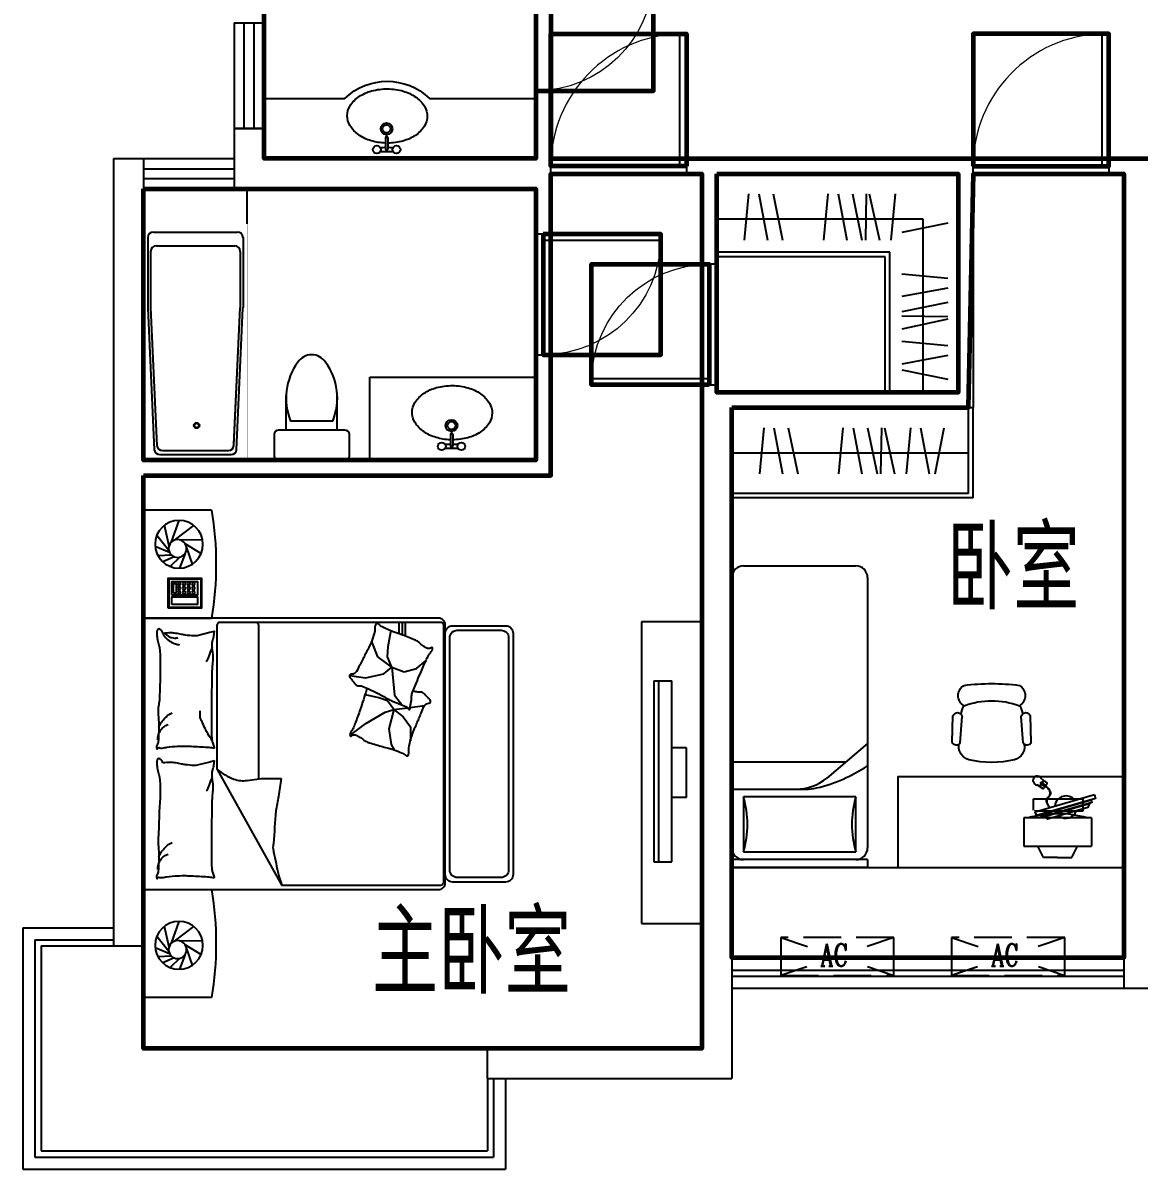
# Model space of a CAD drawing. Extents: x -634437 to -602837, y -712943 to -698043.
# Drawn here: x -634437 to -627037, y -712943 to -705343 of the extents above; entities that cross this region are included whole.
import ezdxf

# ---------------------------------------------------------------- set-up
doc = ezdxf.new("R2010")
doc.units = 0
doc.header["$LTSCALE"] = 1000
doc.header["$MEASUREMENT"] = 0
doc.linetypes.add('DASH', pattern=[0.35, 0.25, -0.1])
doc.layers.get('0').update_dxf_attribs({"linetype": 'CONTINUOUS'})
for name, color, linetype in [('F', 8, 'CONTINUOUS'), ('FURNITURE', 8, 'CONTINUOUS'), ('K_EQUIPMENT', 89, 'CONTINUOUS'), ('KTIAO', 124, 'CONTINUOUS'), ('TOTHER', 223, 'CONTINUOUS'), ('WALL', 2, 'CONTINUOUS'), ('WINDOW', 4, 'CONTINUOUS'), ('家具', 8, 'CONTINUOUS'), ('房间名称', 7, 'CONTINUOUS')]:
    doc.layers.add(name, color=color, linetype=linetype)
for name, color, linetype, lineweight in [('GT_卧室', 1, 'CONTINUOUS', 60), ('GT_卫生间', 5, 'CONTINUOUS', 60), ('GT_衣帽间', 90, 'CONTINUOUS', 60), ('GT_过道', 30, 'CONTINUOUS', 60), ('GT_门', 3, 'CONTINUOUS', 60)]:
    doc.layers.add(name, color=color, linetype=linetype, lineweight=lineweight)
doc.styles.add('_HZTXT', font='txt.shx', dxfattribs={"width": 0.8, "bigfont": 'HZTXT.shx'})
doc.styles.add('_ROMANC', font='ROMANC', dxfattribs={"width": 0.7})
doc.styles.add('ATT', font='TXT')
doc.styles.add('DIM_FONT', font='ZBTXT.shx', dxfattribs={"width": 0.8})

# ---------------------------------------------------------------- blocks, each defined once
blk = doc.blocks.new('$DorLib2D$00000001')
for p, q in [((0.45, 0.975), (0.5, 0.975)), ((0.45, 0), (0.45, 0.975)), ((0.5, 0), (0.5, 0.975)), ((0.5, 0), (0.45, 0))]:
    blk.add_line(p, q)
at = {"lineweight": 13}
blk.add_arc((0.475, 0), 0.975, 91.46928, 180, dxfattribs=at)
blk = doc.blocks.new('$TCHSYS$WIN2D')
for p, q in [((-0.5, 0.5), (0.5, 0.5)), ((-0.5, 0.5), (-0.5, -0.5)), ((0.5, 0.5), (0.5, -0.5)), ((0.5, 0.167), (-0.5, 0.167)), ((0.5, -0.167), (-0.5, -0.167)), ((-0.5, -0.5), (0.5, -0.5))]:
    blk.add_line(p, q)
blk = doc.blocks.new('电视2')
for p, q in [((0, -400), (0, 0)), ((0, 0), (2000, 0)), ((2000, 0), (2000, -400)), ((1590.2, -116.3), (390.2, -116.3)), ((2000, -400), (0, -400))]:
    blk.add_line(p, q)
at = {"ltscale": 30}
for p, q in [((390.2, -82.1), (390.2, -201.7)), ((390.2, -82.1), (1590.2, -82.1)), ((1590.2, -82.1), (1590.2, -201.7)), ((1589.7, -201.7), (390.2, -201.7)), ((835, -300), (835, -201.7)), ((1165, -300), (1165, -201.7)), ((1165, -300), (835, -300))]:
    blk.add_line(p, q, dxfattribs=at)
blk = doc.blocks.new('_E0BEL')
for p, q in [((0.7, 117.5), (0.7, 175.5)), ((12.7, 117.5), (12.7, 175.5))]:
    blk.add_line(p, q)
at = {"elevation": 0}
for points in [[(-200.4, 7.9, -0.138026), (-186, 57.6, -0.10705), (-139.8, 105.2, -0.080655), (-76.4, 134.1, -0.06508), (0.7, 144.6, -0.068521)], [(12.7, 144.5, -0.061921), (85.8, 132.8, -0.080655), (148.7, 103, -0.10705), (194.1, 54.7, -0.138026), (207.8, 4.8, -0.138026), (193.4, -45, -0.10705), (147.2, -92.6, -0.080655), (83.8, -121.4, -0.068521), (2.6, -132, -0.068521), (-78.4, -120.2, -0.080655), (-141.3, -90.3, -0.10705), (-186.7, -42, -0.138026), (-200.4, 7.9, -0.138026)]]:
    blk.add_lwpolyline(points, format="xyb", dxfattribs=at)
for centre, radius in [((-43.3, 177.7, 0), 20), ((56.7, 177.7, 0), 20), ((7.2, 71.9, 0), 30), ((7.2, 71.9, 0), 20)]:
    blk.add_circle(centre, radius)
for centre, radius, start, end in [((6.7, -329.2, 0), 517, 86.4357, 93.5643), ((6.7, 175.5, 0), 6, 360, 180), ((6.7, 684.7, 0), 517, 266.4357, 269.33501), ((6.7, 117.5, 0), 6, 180, 360), ((6.7, 684.7, 0), 517, 270.66499, 273.5643)]:
    blk.add_arc(centre, radius, start, end)
at = {"style": 'DIM_FONT', "width": 0.8, "flags": 9}
for tag in ['XSIZE', 'YSIZE']:
    blk.add_attdef(tag, (0, 0), '', height=0.5, dxfattribs=at)
blk = doc.blocks.new('A$C784465A7')
at = {"layer": 'TOTHER'}
for p, q in [((28.8, 1507), (28.8, 1034)), ((66.3, 1544.5), (635.2, 1544.5)), ((672.7, 1507), (672.7, 1034)), ((47.6, 1413.2), (47.6, 1032)), ((85.1, 1450.7), (616.5, 1450.7)), ((654, 1413.2), (654, 1032)), ((29, 1029.9), (72.1, 71.7)), ((47.6, 1032), (90.6, 99.5)), ((610.9, 99.5), (654, 1032)), ((611, 108.8), (654, 1032)), ((629.5, 71.7), (672.5, 1029.9)), ((109.3, 38.2), (592.2, 38.2)), ((127.8, 66.3), (573.7, 66.3))]:
    blk.add_line(p, q, dxfattribs=at)
at = {"layer": 'TOTHER', "const_width": 1.41}
for points in [[(0.7, 1600.7), (0.7, 0.7)], [(700.8, 1600.7), (0.7, 1600.7)], [(700.8, 0.7), (700.8, 1600.7)], [(0.7, 0.7), (700.8, 0.7)]]:
    blk.add_lwpolyline(points, dxfattribs=at)
at = {"layer": 'TOTHER'}
for radius in [18.8, 15]:
    blk.add_circle((359.1, 235.1), radius, dxfattribs=at)
for centre, start, end in [((66.3, 1507), 90, 180), ((635.2, 1507), 0, 90), ((85.1, 1413.2), 90, 180), ((616.5, 1413.2), 0, 90), ((66.3, 1034), 180, 186.20345), ((635.2, 1034), 353.79655, 0), ((127.8, 103.8), 186.63251, 270), ((573.7, 103.8), 270, 353.36749), ((109.3, 75.7), 186.20345, 270), ((592.2, 75.7), 270, 353.79655)]:
    blk.add_arc(centre, 37.5, start, end, dxfattribs=at)
at = {"layer": 'TOTHER', "oblique": -180, "text_generation_flag": 4, "width": 0.8, "flags": 9}
for tag in ['XSIZE', 'YSIZE']:
    blk.add_attdef(tag, (0.7, 750.7), '', height=0.469, rotation=270, dxfattribs=at)
blk = doc.blocks.new('t55')
at = {"layer": 'TOTHER'}
for p, q in [((1217292.6, 680142.1), (1217292.6, 680002.1)), ((1217762.6, 680172.1), (1217322.6, 680172.1)), ((1217792.6, 680002.1), (1217792.6, 680142.1)), ((1217322.6, 679972.1), (1217762.6, 679972.1)), ((1217372.8, 679971.7), (1217372.8, 679741.7)), ((1217402.8, 679911.7), (1217682.3, 679911.7)), ((1217712.3, 679971.7), (1217712.3, 679741.7))]:
    blk.add_line(p, q, dxfattribs=at)
for centre, radius, start, end in [((1217322.6, 680142.1), 30, 89.99987, 179.99987), ((1217762.6, 680142.1), 30, 359.99987, 89.99987), ((1217322.6, 680002.1), 30, 179.99987, 269.99987), ((1217762.6, 680002.1), 30, 269.99987, 359.99987), ((1217770, 679759.3), 397.5, 157.45035, 216.63801), ((1217315.2, 679759.3), 397.5, 323.36172, 22.54939), ((1217542.6, 679582.5), 109.8, 213.45073, 326.54901)]:
    blk.add_arc(centre, radius, start, end, dxfattribs=at)
blk = doc.blocks.new('KTIAO')
at = {"layer": 'KTIAO', "linetype": 'DASH'}
for p, q in [((0, 0), (176.8, -58.9)), ((0, 0), (0, -250)), ((750, 0), (0, 0)), ((750, 0), (573.2, -58.9)), ((750, -250), (750, 0)), ((172.2, -192.6), (0, -250)), ((575.5, -191.8), (750, -250)), ((0, -250), (750, -250))]:
    blk.add_line(p, q, dxfattribs=at)
at = {"layer": 'KTIAO', "style": '_ROMANC', "width": 0.7}
blk.add_text('AC', height=148.6, rotation=360, dxfattribs=at).set_placement((261.2, -190))
at = {"layer": 'KTIAO', "style": 'DIM_FONT', "width": 0.6, "flags": 9}
for tag in ['XSIZE', 'YSIZE']:
    blk.add_attdef(tag, (0, -250), '', height=0.5, rotation=360, dxfattribs=at)
blk = doc.blocks.new('A$C723222DE')
at = {"layer": 'FURNITURE'}
for p, q in [((208.3, 173.7), (157.5, 317)), ((187.8, 186.1), (60.5, 283.2)), ((224.1, 145.6), (254.7, 284.5)), ((152.8, 187.6), (3.3, 190.7)), ((119.3, 164.5), (12.6, 96.7)), ((225.9, 117.5), (305.7, 217.3)), ((108.6, 134.8), (70.6, 26.6)), ((118.3, 97.3), (155, 0)), ((207.7, 86), (298, 82.7)), ((220.8, 103.1), (316.3, 143)), ((152.8, 72.6), (217.7, 11.5)), ((191.7, 75.7), (265.9, 41.9))]:
    blk.add_line(p, q, dxfattribs=at)
for centre, radius in [((158.5, 158.5), 158.5), ((167.8, 130.1), 59.4)]:
    blk.add_circle(centre, radius, dxfattribs=at)
blk = doc.blocks.new('A$C78A820BF')
at = {"color": 252}
for p, q in [((2000, 3231.1), (2450, 3231.1)), ((2450, 3231.1), (2450, 2515.5)), ((2450, 2515.5), (2000, 2515.5)), ((462.2, 2469.7), (462.2, 764)), ((1941.5, 2489.7), (482.2, 2489.7)), ((714.5, 2396.4), (714.5, 2489.7)), ((734.5, 2403.8), (734.5, 2489.7)), ((754.5, 2410.9), (754.5, 2489.7)), ((1688.9, 2469.7), (1688.9, 1450.3)), ((1961.5, 1512.1), (1961.5, 2469.7)), ((811.9, 2425.2), (805.4, 2428.5)), ((829, 2327.2), (811.9, 2425.2)), ((935.6, 2354.7), (932.2, 2378.8)), ((832.5, 2258.4), (829, 2327.2)), ((897.8, 2260.1), (935.6, 2354.7)), ((640, 2181), (577.4, 2234.6)), ((805, 2191.3), (897.8, 2260.1)), ((805, 2191.3), (832.5, 2258.4)), ((722.5, 2160.3), (640, 2181)), ((805, 2191.3), (722.5, 2160.3)), ((805, 2191.3), (786.1, 2005.5)), ((856.5, 2146.6), (805, 2191.3)), ((978.6, 2120.8), (856.5, 2146.6)), ((1081.7, 2134.5), (978.6, 2120.8)), ((786.1, 2005.5), (750, 1955.6)), ((833.4, 1967.4), (890.7, 1987.1)), ((890.7, 1987.1), (979.6, 2006.9)), ((683.1, 1923.7), (588.5, 1935.5)), ((792, 1910.1), (697.8, 1921.8)), ((792, 1910.1), (728.7, 1860.6)), ((750, 1955.6), (741.4, 1943.6)), ((792, 1910.1), (833.4, 1967.4)), ((792, 1910.1), (823.6, 1781.6)), ((847.3, 1892.3), (792, 1910.1)), ((728.7, 1860.6), (681.3, 1795.4)), ((977.6, 1817.2), (847.3, 1892.3)), ((681.3, 1795.4), (681.3, 1702.5)), ((823.6, 1781.6), (809.7, 1678.8)), ((1081.6, 1738), (977.6, 1817.2)), ((809.7, 1678.8), (789.7, 1642.8)), ((1961.5, 1512.1), (1534.1, 744)), ((482.2, 744), (1534.1, 744)), ((2450, 715.5), (2000, 715.5)), ((2450, 0), (2450, 715.5)), ((2000, 0), (2450, 0))]:
    blk.add_line(p, q, dxfattribs=at)
for points in [[(2286.3, 2582.2), (2286.3, 2780.9), (2065.6, 2780.9), (2065.6, 2582.2)], [(2281.3, 2587.2), (2281.3, 2775.9), (2070.6, 2775.9), (2070.6, 2587.2)], [(2262.1, 2668.9), (2262.1, 2757.7), (2092.8, 2757.7), (2092.8, 2668.9)], [(2251, 2681), (2251, 2745.6), (2234.9, 2745.6), (2234.9, 2681)], [(2263.1, 2606.4), (2263.1, 2656.8), (2091.8, 2656.8), (2091.8, 2606.4)]]:
    blk.add_lwpolyline(points, close=True, dxfattribs=at)
for points in [[(495, 2515.5), (2450, 2515.5), (2450, 715.5), (495, 715.5, -0.414214), (450, 760.5), (450, 2470.5, -0.414214)], [(0, 2415.5), (0, 815.5, 0.414214), (50, 765.5), (400, 765.5, 0.414214), (450, 815.5), (450, 2415.5, 0.414214), (400, 2465.5), (50, 2465.5, 0.414214)], [(30, 2385.5), (30, 845.5, 0.414214), (80, 795.5), (370, 795.5, 0.414214), (420, 845.5), (420, 2385.5, 0.414214), (370, 2435.5), (80, 2435.5, 0.414214)], [(866.8, 2457.4, 0.101392), (890.8, 2476, -0.223768), (903.8, 2481.9, -0.25558), (908.6, 2479.1, -0.081563), (914.9, 2463.9, -0.071805), (916.3, 2446.8, 0.069985), (917.8, 2429.4, 0.03546), (935.2, 2371, 0.029432), (965.2, 2304.1, 0.001554), (982.1, 2271.9, -0.00152), (999.3, 2239.1, -0.004735), (1016.6, 2205, 0.00382), (1038, 2162.8, 0.296001), (1071.9, 2143.4, -0.649774), (1082.5, 2122.8, -0.02319), (1078.3, 2117.9, 0.0288), (1074.9, 2114, 0.005727), (1069.6, 2107, -0.004358), (1062.7, 2097.7, -0.027528), (1047.2, 2079.5, -0.046214), (1036.5, 2070.1, -0.194121), (1020, 2066, 0.133719), (996.2, 2063, 0.011505), (953.8, 2044.4, 0.008882), (900, 2018.1, 0.012426), (831.6, 1980.9, -0.033612), (805.8, 1968.3), (749.5, 1945.2), (706, 1927.5, 0.224341), (692.7, 1913, -0.722772), (683.9, 1912.8, -0.103513), (683.4, 1916.5, 0.053465), (683.1, 1923.8, 0.030109), (678.5, 1946.8, -0.031436), (674.1, 1968.9, -0.05324), (673.6, 1984, 0.05518), (673.2, 1998.6, 0.056271), (666.6, 2023.9, 0.0108), (615.2, 2149.7, 0.00456), (577.4, 2234.6, 0.01125), (561, 2268.5, 0.069394), (548.4, 2286.4, -0.079756), (537.8, 2302.2, -0.106399), (534.6, 2316.7, -0.328642), (537.7, 2320.9, -0.299547), (544.3, 2319.1, 0.189917), (553.5, 2314.3, 0.033518), (563.8, 2313.9, 0.075627), (568.4, 2314.7, 0.053489), (576, 2318.3, 0.017838), (597, 2332, 0.038394), (619.9, 2351, -0.059529), (635.1, 2362.7, -0.035943), (660.4, 2375.2, -0.011245), (744.6, 2407.4, -0.006203), (783.2, 2420.7, 0.010783), (805.4, 2428.5, 0.019485), (818.3, 2434, 0.005062)]]:
    blk.add_lwpolyline(points, format="xyb", close=True, dxfattribs=at)
for points in [[(2323.2, 2414.6, -0.263368), (2342, 2442.5, -0.494818), (2360.7, 2433.3, -0.049225), (2362.5, 2415.7, -0.036831), (2360.7, 2392, -0.031893), (2352.6, 2354, 0.035782), (2345.6, 2320.1, 0.032941), (2339.7, 2230.5, 0.011324), (2345.6, 1969.2, 0.017905), (2351, 1931.7, -0.033397), (2353.2, 1911.5, -0.03204), (2352.5, 1874.4, 0.018442), (2349.5, 1810.1, 0.010837), (2350.2, 1745.4, 0.014624), (2353.2, 1697.4, 0.111249), (2360.5, 1674.9, -0.153708), (2364.5, 1658, -0.076444), (2362.8, 1650.6, -0.215512), (2360.7, 1648.6, -0.585858), (2357.7, 1651.3, 0.363489), (2355.1, 1656.1, 0.191716), (2343.6, 1656.2, -0.129675), (2327, 1654.3, -0.01735), (2310.2, 1657.3, 0.019326), (2295.1, 1659.9, 0.018818), (2226.7, 1666.5, 0.021828), (2167.5, 1667.4, 0.006204), (2133.6, 1666, 0.001963), (2026.7, 1659.9, 0.028341), (1990.6, 1655.6, -0.117014), (1981.7, 1656.1, -0.36606), (1980.7, 1657.6, -0.03973), (1983.5, 1671.2, -0.048309), (1989, 1684.9, 0.062981), (1992.9, 1695.6, 0.04058), (1996.3, 1719, 0.014345), (1998.6, 1785.7, 0.005484), (1997.8, 1911.1, 0.002795), (1994.8, 2157.3, 0.008762), (1992.1, 2199.8, -0.008153), (1989.2, 2245.6, -0.06251), (1993.6, 2302.7, 0.078669), (1995.6, 2348.3, 0.047825), (1990.9, 2370.6, -0.034494), (1983.5, 2401.4, -0.023571), (1980.5, 2426.7, -0.510228), (1981.7, 2427.7), (2011.7, 2420.2), (2094.3, 2399.5, 0.073041), (2113.8, 2397.6, 0.023305), (2175, 2403.3, 0.018299), (2197.8, 2407.4, -0.01097), (2235.8, 2414.7, -0.042281), (2270.1, 2417.6, -0.027201), (2323.5, 2414.7)], [(2323.2, 2414.7, -0.077379), (2297.9, 2379.9, -0.077379), (2263.2, 2354.5, -0.047525), (2238.5, 2344.5, -0.047525), (2212.5, 2339.4)], [(2307.2, 2416.2, -0.05369), (2294.2, 2402, -0.070312), (2281.9, 2393.9, -0.015448), (2273.4, 2390.2, -0.013244), (2263.2, 2386.4, -0.082127), (2245.1, 2383.4, -0.064164), (2221.9, 2386.4)], [(1996.3, 2324.2, 0.009729), (2005.4, 2296.9, 0.009729), (2015.4, 2270, 0.007971), (2024.5, 2248.2, 0.007971), (2034.2, 2226.8)], [(969.6, 2051.6, 0.025626), (972.4, 2040, 0.0108), (1014, 1910.7, 0.00456), (1045.2, 1823.1, 0.01125), (1059, 1788.1, 0.069394), (1070.1, 1769.3, -0.079756), (1079.5, 1752.7, -0.106399), (1081.6, 1738, -0.328642), (1078.2, 1734, -0.299547), (1071.7, 1736.3, 0.189917), (1062.9, 1741.8, 0.033518), (1052.6, 1743, 0.075627), (1048, 1742.5, 0.053489), (1040.2, 1739.6, 0.017838), (1018.2, 1727.5, 0.038394), (993.9, 1710.3, -0.059529), (977.8, 1699.8, -0.035943), (951.6, 1689.3, -0.011245), (865.3, 1663.6, -0.006203), (825.7, 1653.3, 0.010783), (803, 1647.2, 0.019485), (789.7, 1642.8, 0.005062), (739.5, 1623.1, 0.101392), (714.2, 1606.4, -0.223768), (700.8, 1601.6, -0.25558), (696.2, 1604.7, -0.081563), (691.1, 1620.4, -0.071805), (691, 1637.5, 0.069985), (690.9, 1655, 0.03546), (677.9, 1714.5, 0.029432), (653.2, 1783.6, 0.001554), (638.8, 1816.9, -0.00152), (624.2, 1851, -0.004735), (609.5, 1886.3, 0.00382), (591.4, 1930, 0.296001), (559.1, 1951.9, -0.649774), (550.1, 1973.3, -0.02319), (554.7, 1977.8, 0.0288), (558.4, 1981.5, 0.005727), (564.2, 1988.1, -0.004358), (571.8, 1996.8, -0.027528), (588.6, 2013.8, -0.046214), (600.1, 2022.3, -0.194121), (616.8, 2025.1, 0.133719), (640.8, 2026.3, 0.005779), (662.8, 2033.7, 0.008882)], [(1994.8, 1705, 0.016108), (2021, 1743.9, 0.024599), (2036.1, 1770.7, 0.009477), (2059.4, 1819.7, 0.015937), (2071.7, 1849.6, 0.072521), (2075.3, 1865.9, 0.033339), (2075.5, 1902.1)], [(2349.4, 1790.7, 0.027842), (2338.8, 1814.5, 0.048685), (2330.7, 1827, 0.023666), (2306.4, 1854.9, 0.031223), (2285.7, 1874, 0.046801), (2278, 1879.1, 0.023191), (2261.3, 1887.1)], [(2355.1, 1708.7, 0.088153), (2351.6, 1743.2, 0.088153), (2336.3, 1774.4, 0.077547), (2314.7, 1796.1, 0.077547), (2287.6, 1810.1)], [(2323.2, 1555.3, -0.263368), (2342, 1583.3, -0.494818), (2360.7, 1574.1, -0.049225), (2362.5, 1556.4, -0.036831), (2360.7, 1532.8, -0.031893), (2352.6, 1494.8, 0.035782), (2345.6, 1460.9, 0.032941), (2339.7, 1371.2, 0.026564), (2345.6, 1260, 0.003617), (2351, 1072.5, -0.033397), (2353.2, 1052.3, -0.03204), (2352.5, 1015.2, 0.018442), (2349.5, 950.9, 0.010837), (2350.2, 886.1, 0.014624), (2353.2, 838.2, 0.111249), (2360.5, 815.7, -0.153708), (2364.5, 798.8, -0.076444), (2362.8, 791.3, -0.215512), (2360.7, 789.4, -0.585858), (2357.7, 792, 0.363489), (2355.1, 796.9, 0.191716), (2343.6, 797, -0.129675), (2327, 795, -0.01735), (2310.2, 798, 0.019326), (2295.1, 800.7, 0.018818), (2226.7, 807.3, 0.021828), (2167.5, 808.2, 0.006204), (2133.6, 806.8, 0.001963), (2026.7, 800.7, 0.028341), (1990.6, 796.4, -0.117014), (1981.7, 796.9, -0.36606), (1980.7, 798.3, -0.03973), (1983.5, 811.9, -0.048309), (1989, 825.7, 0.062981), (1992.9, 836.3, 0.04058), (1996.3, 859.7, 0.014345), (1998.6, 926.5, 0.005484), (1997.8, 1051.9, 0.002795), (1994.8, 1298.1, 0.008762), (1992.1, 1340.6, -0.008153), (1989.2, 1386.3, -0.06251), (1993.6, 1443.4, 0.078669), (1995.6, 1489, 0.047825), (1990.9, 1511.4, -0.034494), (1983.5, 1542.2, -0.023571), (1980.5, 1567.5, -0.510228), (1981.7, 1568.5), (2011.7, 1561), (2094.3, 1540.3, 0.073041), (2113.8, 1538.3, 0.023305), (2175, 1544.1, 0.018299), (2197.8, 1548.1, -0.01097), (2235.8, 1555.5, -0.042281), (2270.1, 1558.4, -0.027201), (2323.5, 1555.5)], [(1538.3, 1451.4, 0.007867), (1556.1, 1333.8, 0.009508), (1574.1, 1237.1, 0.002044), (1588.5, 1022.1, -0.023828), (1591.8, 1003.9, -0.080713), (1591.3, 985.2, -0.009591), (1559.4, 832.6, -0.013133), (1550.8, 799.2, -0.007859), (1534.1, 744)], [(1961.5, 1512.1, -0.085272), (1851.4, 1448.7, -0.124044), (1763.8, 1439.5), (1668.4, 1453.2), (1538.3, 1451.4)], [(1996.3, 1464.9, 0.009729), (2005.4, 1437.6, 0.009729), (2015.4, 1410.7, 0.007971), (2024.5, 1389, 0.007971), (2034.2, 1367.5)], [(2349.4, 931.5, 0.027842), (2338.8, 955.2, 0.048685), (2330.7, 967.8, 0.023666), (2306.4, 995.7, 0.031223), (2285.7, 1014.7, 0.046801), (2278, 1019.8, 0.023191), (2261.3, 1027.9)], [(2355.1, 849.5, 0.088153), (2351.6, 884, 0.088153), (2336.3, 915.2, 0.077547), (2314.7, 936.8, 0.077547), (2287.6, 950.9)]]:
    blk.add_lwpolyline(points, format="xyb", dxfattribs=at)
for centre in [(2120, 2743.5), (2151.2, 2743.5), (2182.5, 2743.5), (2213.8, 2743.5), (2120, 2714.8), (2120, 2686.1), (2151.2, 2714.8), (2151.2, 2686.1), (2182.5, 2714.8), (2182.5, 2686.1), (2213.8, 2714.8), (2213.8, 2686.1)]:
    blk.add_circle(centre, 9.56, dxfattribs=at)
for centre, radius, start, end in [((4118.3, 2873.3), 2148.3, 170.41361, 189.58639), ((482.2, 2469.7), 20, 90, 180), ((1708.9, 2469.7), 20, 90, 180), ((1941.5, 2469.7), 20, 0, 90), ((482.2, 764), 20, 180, 270), ((4118.3, 357.8), 2148.3, 170.41359, 189.58641)]:
    blk.add_arc(centre, radius, start, end, dxfattribs=at)
for p in [(2056.6, 2847.1), (2056.6, 187.6)]:
    blk.add_blockref('A$C723222DE', p, dxfattribs=at)
at = {"color": 252, "style": 'DIM_FONT', "width": 0.8, "flags": 9}
for tag in ['XSIZE', 'YSIZE']:
    blk.add_attdef(tag, (2450, 2515.5), '', height=0.5, rotation=270, dxfattribs=at)
blk = doc.blocks.new('11PTVN02')
at = {"color": 0, "linetype": 'ByBlock'}
for p, q in [((14, 24), (4, 24)), ((4, 24), (4, 0)), ((14, 0), (14, 24)), ((0, 17), (4, 19)), ((0, 12), (0, 17)), ((0, 12), (0, 7)), ((0, 7), (4, 5)), ((14, 0), (4, 0))]:
    blk.add_line(p, q, dxfattribs=at)
blk.add_arc((-21.5, 12), 37, 343.6295, 16.3705, dxfattribs=at)
at = {"color": 0, "linetype": 'ByBlock', "style": 'ATT'}
for tag, p, flags in [('ITEM', (1, -12), 3), ('ROOM_NUMBER', (1, -20), 1), ('WIDTH', (1, -29), 3), ('DEPTH', (1, -38), 3)]:
    blk.add_attdef(tag, p, '', height=6, dxfattribs=dict(at, flags=flags))
blk = doc.blocks.new('12PSTG02')
at = {"color": 0, "linetype": 'ByBlock'}
for p, q in [((-5.882738, 11.493405), (-13.636493, 11.294805)), ((-5.73403, 9.170818), (-13.415554, 8.575543)), ((-4.996459, 9.562867), (-5.284204, 9.540568)), ((-5.73403, -9.170818), (-13.415554, -8.575543)), ((-4.996459, -9.562867), (-5.284204, -9.540568)), ((-4.996459, -9.562867), (-5.28099, -9.544821)), ((-5.882738, -11.493405), (-13.636493, -11.294805))]:
    blk.add_line(p, q, dxfattribs=at)
for centre, radius, start, end in [((-13.097037, 9.970029), 1.4304, 112.156422, 257.133709), ((-6.286552, 10.301496), 1.258456, 296.04311, 71.283835), ((39.486083, 0), 62.486083, 172.590731, 187.409269), ((-19.5, 6.311132), 3.452743, 30.392687, 149.607313), ((4.70097, 0), 22.70097, 159.208954, 200.791046), ((-12.998837, 0.943692), 7.999035, 97.334712, 116.212212), ((-4.647836, 5.578088), 4, 16.10866, 95), ((-28.187947, 0), 28.187947, 346.275006, 13.724994), ((-19.5, -6.311132), 3.452743, 210.392687, 329.607313), ((-12.998837, -1.056308), 7.999035, 243.61801, 261.904764), ((-13.097037, -9.970029), 1.4304, 102.866291, 247.843578), ((-6.286552, -10.301496), 1.258456, 288.716165, 63.95689), ((-4.647836, -5.578088), 4, 265, 343.89134)]:
    blk.add_arc(centre, radius, start, end, dxfattribs=at)
at = {"color": 0, "linetype": 'ByBlock', "style": 'ATT'}
for tag, p, flags in [('ITEM', (-22, -21), 3), ('ROOM_NUMBER', (-22, -29), 1)]:
    blk.add_attdef(tag, p, '', height=6, dxfattribs=dict(at, flags=flags))
blk = doc.blocks.new('DFEE')
at = {"layer": '家具', "color": 8, "ltscale": 0.3}
for p, q in [((3896267.9, -1455215.2), (3896259.9, -1455196.1)), ((3896271.7, -1455224.4), (3896268.9, -1455217.6)), ((3896277, -1455189.3), (3896286.5, -1455212.1)), ((3896278.5, -1455181.4), (3896280.5, -1455186.3)), ((3896278.9, -1455189.6), (3896290.8, -1455218.2)), ((3896280.7, -1455180.5), (3896282.7, -1455185.4)), ((3896298.2, -1455215.1), (3896286.2, -1455186.5)), ((3896296.9, -1455207.8), (3896287.3, -1455185)), ((3896287.4, -1455214.4), (3896289.7, -1455219.9)), ((3896300.1, -1455215.6), (3896297.8, -1455210.1)), ((3896312.2, -1455196.8), (3896304.2, -1455177.6)), ((3896318.4, -1455211.6), (3896313.2, -1455199.1))]:
    blk.add_line(p, q, dxfattribs=at)
for points in [[(3896035.7, -1454961.1), (3896043.3, -1454935), (3896435.3, -1455048.7), (3896427.7, -1455074.8)], [(3896072.1, -1454943.3), (3896077.6, -1454924.3), (3896412, -1455021.3), (3896406.4, -1455040.3)], [(3896093.3, -1454928.8), (3896117.5, -1454910.9), (3896385.4, -1454988.7), (3896393.1, -1455015.8)]]:
    blk.add_lwpolyline(points, close=True, dxfattribs=at)
for centre, radius, start, end in [((3896239.3, -1454991.8), 74.1, 20.022, 127.63501), ((3896239.3, -1454991.8), 74.1, 185.4, 322.25702), ((3896263.6, -1455194.5), 4, 123.975, 202.60736), ((3896313.7, -1455262.9), 88.8, 113.38151, 126.14363), ((3896267.2, -1455153.5), 61.7, 270.63652, 288.24762), ((3896267.5, -1455154.3), 63.3, 271.21997, 288.36156), ((3896241.8, -1455240.2), 33.8, 4.71211, 27.86373), ((3896318.3, -1455236.4), 42.9, 181.35136, 210.54136), ((3896286, -1455196.2), 11.3, 118.67802, 142.17975), ((3896286, -1455196.2), 9.75, 88.37847, 136.83625), ((3896313.7, -1455262.9), 88.8, 99.07109, 111.83321), ((3896305.6, -1455243.4), 28.3, 211.40477, 13.80995), ((3896286, -1455196.2), 11.3, 83.03497, 106.5367), ((3896289.2, -1455204), 15.8, 271.90245, 313.31227), ((3896289.2, -1455204), 14.2, 276.29246, 308.92226), ((3896268.9, -1455152.8), 61.7, 296.9671, 314.57819), ((3896269.2, -1455153.6), 63.3, 296.85316, 313.99475), ((3896300.5, -1455179.1), 4, 22.60736, 101.23972), ((3896348.3, -1455195.8), 33.8, 207.86373, 220.50261), ((3896291.7, -1455247.5), 42.9, 14.67336, 43.86336)]:
    blk.add_arc(centre, radius, start, end, dxfattribs=at)
for points, knots in [([(3896278.5, -1455181.4), (3896274.1, -1455167.4), (3896265.9, -1455145.9), (3896282.9, -1455107.6), (3896328.2, -1455106.8), (3896332.6, -1455070.6), (3896331.8, -1455051.8), (3896331.4, -1455046.9)], [0, 0, 0, 0, 41.803784, 84.615003, 133.531563, 179.048636, 200.365418, 200.365418, 200.365418, 200.365418]), ([(3896280.7, -1455180.5), (3896276.7, -1455169.8), (3896268.6, -1455148.3), (3896285.5, -1455110), (3896330.8, -1455109.2), (3896335.3, -1455072.2), (3896334.3, -1455052.8), (3896333.8, -1455047.6)], [0, 0, 0, 0, 41.803784, 84.615003, 133.531563, 179.048636, 202.886596, 202.886596, 202.886596, 202.886596])]:
    blk.add_open_spline(points, degree=3, knots=knots, dxfattribs=at)
blk = doc.blocks.new('$plan$00000310')
at = {"color": 0, "linetype": 'ByBlock'}
for p, q in [((-1921.9, 900), (-129.9, 900)), ((-820.9, 900), (-592.7, 629)), ((-51.9, 900), (-51.9, 0)), ((-51.9, 900), (0, 900)), ((0, 900), (0, 0)), ((-1999.8, 77.9), (-1999.8, 822.1)), ((-467.5, 822.1), (-467.5, 77.9)), ((-103.9, 822.1), (-467.5, 822.1)), ((-103.9, 77.9), (-103.9, 822.1)), ((-701.2, 0), (-701.2, 757.2)), ((-519.4, 0), (-519.4, 490)), ((-467.5, 77.9), (-103.9, 77.9)), ((-129.9, 0), (-1921.9, 0)), ((-51.9, 0), (0, 0))]:
    blk.add_line(p, q, dxfattribs=at)
for centre, radius, start, end in [((-1921.9, 822.1), 77.9, 90, 180), ((-1556, 317.4), 1056.9, 13.3928, 33.4501), ((-129.9, 822.1), 77.9, 0, 90), ((-285.7, 1445.4), 649.3, 253.73979, 286.2602), ((-831.1, 428.2), 311.7, 0, 40.10593), ((-831.1, 490), 311.7, 0, 13.3928), ((-1921.9, 77.9), 77.9, 180, 270), ((-285.7, -545.4), 649.3, 73.7398, 106.2602), ((-129.9, 77.9), 77.9, 270, 0)]:
    blk.add_arc(centre, radius, start, end, dxfattribs=at)

msp = doc.modelspace()

# ---------------------------------------------------------------- linework, layer by layer
at = {"layer": 'F'}
for p, q in [((-629651.7, -706783.2), (-629623.1, -706477.5)), ((-629557, -706477.5), (-629500.8, -706783.2)), ((-629462.6, -706477.5), (-629399.7, -706783.2)), ((-629126.1, -706783.2), (-629097.5, -706477.5)), ((-629031.3, -706477.5), (-628975.1, -706783.2)), ((-628936.9, -706477.5), (-628874, -706783.2)), ((-628847.7, -706783.2), (-628842.6, -706477.5)), ((-628824.9, -706477.5), (-628758.4, -706783.2)), ((-628679.4, -706783.2), (-628650.8, -706477.5)), ((-629836.5, -706643.4), (-628469.7, -706643.4)), ((-628469.7, -706643.4), (-628469.7, -707793.4)), ((-628303.9, -706670.9), (-628609.6, -706733.8)), ((-628689.7, -706863.4), (-629836.5, -706863.4)), ((-628689.7, -707793.4), (-628689.7, -706863.4)), ((-628719.7, -706893.4), (-629836.5, -706893.4)), ((-628719.7, -707793.4), (-628719.7, -706893.4)), ((-628609.6, -707007.4), (-628303.9, -707036)), ((-628303.9, -707102.2), (-628609.6, -707158.4)), ((-628303.9, -707196.6), (-628609.6, -707259.5)), ((-628609.6, -707285.9), (-628303.9, -707290.9)), ((-628303.9, -707308.6), (-628609.6, -707375.1)), ((-628609.6, -707454.1), (-628303.9, -707482.7)), ((-628303.9, -707548.9), (-628609.6, -707605)), ((-628609.6, -707644.2), (-628303.9, -707704.9)), ((-628166.5, -708463.4), (-628166.5, -707893.4)), ((-628136.5, -708493.4), (-628136.5, -707893.4)), ((-629551.7, -708333.2), (-629523.1, -708027.5)), ((-629457, -708027.5), (-629400.8, -708333.2)), ((-629362.6, -708027.5), (-629299.7, -708333.2)), ((-629026.1, -708333.2), (-628997.5, -708027.5)), ((-628931.3, -708027.5), (-628875.1, -708333.2)), ((-628836.9, -708027.5), (-628774, -708333.2)), ((-628747.7, -708333.2), (-628742.6, -708027.5)), ((-628724.9, -708027.5), (-628658.4, -708333.2)), ((-628579.4, -708333.2), (-628550.8, -708027.5)), ((-628484.7, -708027.5), (-628428.5, -708333.2)), ((-628389.3, -708333.2), (-628328.6, -708027.5)), ((-629736.5, -708193.4), (-628166.5, -708193.4)), ((-628166.5, -708463.4), (-629736.5, -708463.4)), ((-628136.5, -708493.4), (-629736.5, -708493.4))]:
    msp.add_line(p, q, dxfattribs=at)
at = {"layer": 'FURNITURE'}
for p, q in [((-627736, -710487.4), (-627408.7, -710487.4)), ((-627736, -710564.4), (-627736, -710487.4)), ((-627408.7, -710487.4), (-627408.7, -710569.2)), ((-627408.7, -710569.2), (-627729.2, -710569.2))]:
    msp.add_line(p, q, dxfattribs=at)
msp.add_lwpolyline([(-628636.5, -710943.4), (-627136.5, -710943.4), (-627136.5, -710343.4), (-628636.5, -710343.4)], close=True, dxfattribs=at)
msp.add_lwpolyline([(-628636.5, -710943.4), (-627136.5, -710943.4), (-627136.5, -710343.4), (-628636.5, -710343.4)], close=True, dxfattribs=at)
at = {"layer": 'GT_卧室'}
for points in [[(-633636.5, -708343.4), (-630936.5, -708343.4), (-630936.5, -706343.4), (-629936.5, -706343.4), (-629936.5, -712143.4), (-633636.5, -712143.4), (-633636.5, -708343.4)], [(-629736.5, -707893.4), (-628166.5, -707893.4), (-628135.1, -706343.4), (-627136.5, -706343.4), (-627136.5, -711543.4), (-629736.5, -711543.4), (-629736.5, -707893.4)]]:
    msp.add_lwpolyline(points, dxfattribs=at)
at = {"layer": 'GT_卫生间'}
for points in [[(-632836.5, -704243.4), (-631036.5, -704243.4), (-631036.5, -706243.4), (-632836.5, -706243.4), (-632836.5, -704243.4)], [(-633636.5, -706443.4), (-631036.5, -706443.4), (-631036.5, -708243.4), (-633636.5, -708243.4), (-633636.5, -706443.4)]]:
    msp.add_lwpolyline(points, dxfattribs=at)
at = {"layer": 'GT_衣帽间'}
msp.add_lwpolyline([(-629836.5, -706343.4), (-628236.5, -706343.4), (-628236.5, -707793.4), (-629836.5, -707793.4), (-629836.5, -706343.4)], dxfattribs=at)
at = {"layer": 'GT_过道'}
msp.add_lwpolyline([(-630936.5, -704243.4), (-630936.5, -706243.4), (-622336.5, -706243.4), (-622336.5, -705143.4), (-629936.5, -705143.4), (-629936.5, -704243.4), (-630936.5, -704243.4)], dxfattribs=at)
at = {"layer": 'GT_门'}
for points in [[(-631036.5, -704993.4), (-631036.5, -705793.4), (-630256.5, -705793.4), (-630256.5, -704993.4), (-631036.5, -704993.4)], [(-630036.5, -706293.4), (-630936.5, -706293.4), (-630936.5, -705415.9), (-630036.5, -705415.9), (-630036.5, -706293.4)], [(-628136.5, -706293.4), (-627236.5, -706293.4), (-627236.5, -705415.9), (-628136.5, -705415.9), (-628136.5, -706293.4)], [(-630986.5, -706743.4), (-630986.5, -707543.4), (-630206.5, -707543.4), (-630206.5, -706743.4), (-630986.5, -706743.4)], [(-629886.5, -707743.4), (-630666.5, -707743.4), (-630666.5, -706943.4), (-629886.5, -706943.4), (-629886.5, -707743.4)]]:
    msp.add_lwpolyline(points, dxfattribs=at)
at = {"layer": 'TOTHER'}
msp.add_line((-632949.7, -706674.7), (-632949.7, -706443.4), dxfattribs=at)
msp.add_lwpolyline([(-632302.3, -705843.4, -0.401255), (-631740.4, -705843.4), (-631036.5, -705843.4), (-631036.5, -706243.4), (-632836.5, -706243.4), (-632836.5, -705843.4), (-632736.5, -705843.4), (-632336.5, -705843.4), (-632302.3, -705843.4)], format="xyb", dxfattribs=at)
msp.add_lwpolyline([(-632136.5, -707693.4), (-631036.5, -707693.4), (-631036.5, -708243.4), (-632136.5, -708243.4)], close=True, dxfattribs=at)
at = {"layer": 'WALL'}
for p, q in [((-631036.5, -705793.4), (-631036.5, -706243.4)), ((-630936.5, -705793.4), (-631036.5, -705793.4)), ((-630936.5, -705793.4), (-630936.5, -706243.4)), ((-633036.5, -706043.4), (-633036.5, -706443.4)), ((-632836.5, -706043.4), (-633036.5, -706043.4)), ((-632836.5, -706043.4), (-632836.5, -706243.4)), ((-633836.5, -706243.4), (-633836.5, -711463.7)), ((-633836.5, -706243.4), (-633636.5, -706243.4)), ((-633636.5, -706243.4), (-633636.5, -708243.4)), ((-632836.5, -706243.4), (-631036.5, -706243.4)), ((-630936.5, -706243.4), (-630936.5, -706243.4)), ((-630936.5, -706343.4), (-630936.5, -706243.4)), ((-630036.5, -706243.4), (-628136.5, -706243.4)), ((-630036.5, -706243.4), (-630036.5, -706343.4)), ((-628136.5, -706343.4), (-628136.5, -706243.4)), ((-627236.5, -706243.4), (-626936.5, -706243.4)), ((-627236.5, -706243.4), (-627236.5, -706343.4)), ((-630936.5, -706343.4), (-630936.5, -706743.4)), ((-630936.5, -706343.4), (-630936.5, -706343.4)), ((-630036.5, -706343.4), (-629936.5, -706343.4)), ((-629936.5, -706343.4), (-629936.5, -706943.4)), ((-629836.5, -706343.4), (-629836.5, -706943.4)), ((-629836.5, -706343.4), (-628236.5, -706343.4)), ((-628236.5, -706343.4), (-628236.5, -707793.4)), ((-628136.5, -706343.4), (-628136.5, -707893.4)), ((-628136.5, -706343.4), (-628136.5, -706343.4)), ((-627236.5, -706343.4), (-627136.5, -706343.4)), ((-627136.5, -706343.4), (-627136.5, -711743.4)), ((-633036.5, -706443.4), (-631036.5, -706443.4)), ((-631036.5, -706443.4), (-631036.5, -706743.4)), ((-630936.5, -706743.4), (-631036.5, -706743.4)), ((-629836.5, -706943.4), (-629936.5, -706943.4)), ((-631036.5, -707543.4), (-631036.5, -708243.4)), ((-631036.5, -707543.4), (-630936.5, -707543.4)), ((-630936.5, -707543.4), (-630936.5, -708343.4)), ((-629936.5, -707743.4), (-629936.5, -712143.4)), ((-629936.5, -707743.4), (-629836.5, -707743.4)), ((-629836.5, -707743.4), (-629836.5, -707793.4)), ((-629836.5, -707793.4), (-629836.5, -707743.4)), ((-629836.5, -707793.4), (-628236.5, -707793.4)), ((-629736.5, -707893.4), (-629736.5, -712343.4)), ((-629736.5, -707893.4), (-628136.5, -707893.4)), ((-633636.5, -708243.4), (-631036.5, -708243.4)), ((-633636.5, -708343.4), (-633636.5, -711463.7)), ((-633636.5, -708343.4), (-630936.5, -708343.4)), ((-633836.5, -711463.7), (-633636.5, -711463.7)), ((-627136.5, -711743.4), (-626436.5, -711743.4)), ((-631356.5, -712143.4), (-629936.5, -712143.4)), ((-631356.5, -712343.4), (-631356.5, -712143.4)), ((-631356.5, -712343.4), (-629736.5, -712343.4))]:
    msp.add_line(p, q, dxfattribs=at)
at = {"layer": 'WINDOW'}
for p, q in [((-631036.5, -705793.4), (-631036.5, -704993.4)), ((-633636.5, -706243.4), (-633036.5, -706243.4)), ((-633636.5, -706310), (-633036.5, -706310)), ((-633036.5, -706376.7), (-633636.5, -706376.7)), ((-633036.5, -706443.4), (-633636.5, -706443.4)), ((-631036.5, -706743.4), (-631036.5, -707543.4)), ((-629836.5, -706943.4), (-629836.5, -707743.4)), ((-629736.5, -710943.4), (-627136.5, -710943.4)), ((-634436.5, -711343.4), (-634436.5, -712943.4)), ((-634436.5, -711343.4), (-633836.5, -711343.4)), ((-634356.5, -711423.4), (-634356.5, -712863.4)), ((-634356.5, -711423.4), (-633836.5, -711423.4)), ((-634316.5, -711463.4), (-634316.5, -712823.4)), ((-634316.5, -711463.4), (-633836.5, -711463.4)), ((-633636.5, -711463.7), (-633636.5, -712143.4)), ((-629736.5, -711543.4), (-627136.5, -711543.4)), ((-629736.5, -711623.4), (-627136.5, -711623.4)), ((-629736.5, -711663.4), (-627136.5, -711663.4)), ((-629736.5, -711743.4), (-627136.5, -711743.4)), ((-633636.5, -712143.4), (-631356.5, -712143.4)), ((-631356.5, -712343.4), (-631356.5, -712823.4)), ((-631316.5, -712343.4), (-631316.5, -712863.4)), ((-631236.5, -712343.4), (-631236.5, -712943.4)), ((-634356.5, -712863.4), (-631316.5, -712863.4)), ((-634316.5, -712823.4), (-631356.5, -712823.4)), ((-634436.5, -712943.4), (-631236.5, -712943.4))]:
    msp.add_line(p, q, dxfattribs=at)

# ---------------------------------------------------------------- block references
at = {"layer": 'F', "rotation": 270}
msp.add_blockref('$plan$00000310', (-629736.5, -710943.4, 0), dxfattribs=at)
at = {"layer": 'FURNITURE', "xscale": -1}
msp.add_blockref('A$C78A820BF', (-631186.5, -711805.9), dxfattribs=at)
at = {"layer": 'FURNITURE', "xscale": -1, "rotation": 90}
msp.add_blockref('电视2', (-630336.5, -709315.3), dxfattribs=at)
at = {"layer": 'FURNITURE', "xscale": -22.75000000025588, "yscale": 22.75, "zscale": 22.75, "rotation": 90.00917613284517}
msp.add_blockref('12PSTG02', (-628013.6, -710247.3), dxfattribs=at)
msp.add_blockref('12PSTG02', (-628013.6, -710247.3), dxfattribs=at)
at = {"layer": 'FURNITURE', "extrusion": (0, 0, -1), "xscale": -18.74999999860301, "yscale": 18.74999999906868, "zscale": -18.75, "rotation": 270}
msp.add_blockref('11PTVN02', (627351.5, -710877.6), dxfattribs=at)
msp.add_blockref('11PTVN02', (627351.5, -710877.6), dxfattribs=at)
at = {"layer": 'K_EQUIPMENT', "extrusion": (0, 0, -1), "xscale": -1, "zscale": -1}
for p in [(629412, -711408.9), (628279.8, -711408.9)]:
    msp.add_blockref('KTIAO', p, dxfattribs=at)
at = {"layer": 'TOTHER', "xscale": 1.300000000049926, "yscale": 1.300000000046565, "zscale": 1.3, "rotation": 180.0001302928363}
for p in [(-632016.3, -705952.2, 0), (-631586, -707919.7, 0)]:
    msp.add_blockref('_E0BEL', p, dxfattribs=at)
at = {"layer": 'TOTHER', "xscale": 0.9799999999813735, "yscale": 0.9799999999813735, "zscale": 0.98}
msp.add_blockref('A$C784465A7', (-633636.5, -708243.4), dxfattribs=at)
at = {"layer": 'TOTHER', "rotation": 180}
msp.add_blockref('t55', (585020.7, -28071.3), dxfattribs=at)
at = {"layer": 'WINDOW'}
for name, p, xscale, yscale, zscale, rotation in [('$DorLib2D$00000001', (-631036.5, -705393.4), -800, 800, -800, 270), ('$TCHSYS$WIN2D', (-632936.5, -705693.4), 700, -200, 700, 270), ('$DorLib2D$00000001', (-630986.5, -707143.4), -800, 800, -800, 270), ('$DorLib2D$00000001', (-629886.5, -707343.4), -800, 800, -800, 90)]:
    msp.add_blockref(name, p, dxfattribs=dict(at, xscale=xscale, yscale=yscale, zscale=zscale, rotation=rotation))
at = {"layer": 'WINDOW', "xscale": 900, "yscale": 900, "zscale": -900}
for p in [(-630486.5, -706293.4), (-627686.5, -706293.4)]:
    msp.add_blockref('$DorLib2D$00000001', p, dxfattribs=at)
at = {"layer": '家具', "color": 4, "rotation": 212.3429873396859}
msp.add_blockref('DFEE', (3442658.8, 144626.5), dxfattribs=at)

# ---------------------------------------------------------------- texts
at = {"layer": '房间名称', "style": '_HZTXT', "width": 0.8}
for s, p in [('卧室', (-628311.9, -709235.9)), ('主卧室', (-632123.5, -711784.8))]:
    msp.add_text(s, height=550, dxfattribs=at).set_placement(p)

doc.saveas('drawing.dxf')
